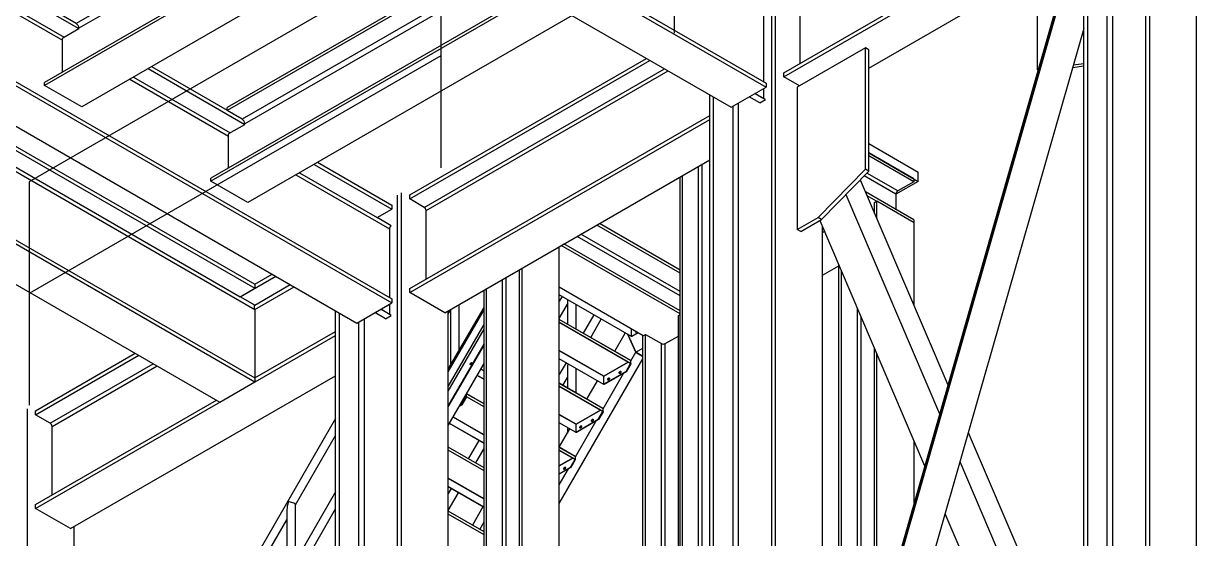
# Model space of a CAD drawing. Header units: inches. Extents: x -1490 to 2215, y -1057 to 1547.
# Drawn here: x -1166.5 to -986.6, y -788.3 to -709.3 of the extents above; entities that cross this region are included whole.
import ezdxf

# ---------------------------------------------------------------- set-up
doc = ezdxf.new("R2010")
doc.units = ezdxf.units.IN
doc.header["$MEASUREMENT"] = 0

msp = doc.modelspace()

# ---------------------------------------------------------------- linework, layer by layer
at = {"color": 7, "linetype": 'Continuous', "lineweight": 25}
for p, q in [((-994.39, -817.67), (-994.39, -545.59)), ((-993.78, -818.02), (-993.78, -545.24)), ((-986.62, -822.15), (-986.62, -549.37)), ((-1249.66, -604.67), (-1052.62, -718.42)), ((-1249.66, -605.28), (-1052.62, -719.03)), ((-1249.66, -611.48), (-1057.99, -722.13)), ((-1295.01, -675.78), (-1136.36, -767.37)), ((-1241.5, -676.23), (-1109.99, -752.15)), ((-1241.33, -675.71), (-1109.99, -751.53)), ((-1246.87, -679.32), (-1115.35, -755.24)), ((-1250.06, -681.17), (-1130.99, -749.9)), ((-1249.53, -680.86), (-1130.99, -749.29)), ((-1271.61, -683.1), (-1130.99, -764.27)), ((-1271.08, -682.79), (-1130.99, -763.66)), ((-1252.87, -682.79), (-1130.99, -753.14)), ((-1252.3, -682.46), (-1133.23, -751.2)), ((-1119.33, -686.72), (-1158.4, -709.27)), ((-1118.48, -687.21), (-1157.98, -710.01)), ((-1003.9, -822.15), (-1003.9, -687.12)), ((-1003.3, -821.8), (-1003.3, -687.47)), ((-1113.92, -689.84), (-1163.23, -718.31)), ((-1113.51, -690.08), (-1163.23, -718.78)), ((-1049.89, -716.84), (-1003.9, -690.29)), ((-1000.32, -820.08), (-1000.32, -689.01)), ((-999.47, -819.59), (-999.47, -689.01)), ((-1049.89, -717.46), (-1003.9, -690.9)), ((-1107.82, -693.36), (-1157.54, -722.06)), ((-1011.02, -716.38), (-1011.02, -697.8)), ((-1096.59, -699.85), (-1135.25, -722.17)), ((-1096.18, -700.08), (-1135.25, -722.64)), ((-1093.88, -701.41), (-1132.95, -723.97)), ((-1036.87, -716.13), (-1011.02, -701.21)), ((-1175.64, -703.12), (-1160.5, -711.85)), ((-1175.07, -702.79), (-1160.22, -711.36)), ((-1172.83, -701.5), (-1157.98, -710.07)), ((-1093.03, -701.9), (-1132.52, -724.7)), ((-1051.75, -850.78), (-1051.75, -702.51)), ((-1051.15, -851.13), (-1051.15, -702.16)), ((-1006.92, -702.37), (-1046.62, -841.21)), ((-1006.79, -702.3), (-1046.49, -841.15)), ((-1006.63, -702.28), (-1046.33, -841.13)), ((-1088.46, -704.54), (-1137.77, -733.01)), ((-1088.06, -704.77), (-1137.77, -733.47)), ((-1047.37, -715.39), (-1047.37, -704.87)), ((-1158.4, -709.27), (-1160.71, -707.94)), ((-1082.37, -708.06), (-1132.09, -736.76)), ((-1053, -707.68), (-1053, -718.2)), ((-1160.43, -711.48), (-1157.98, -710.07)), ((-1157.98, -710.07), (-1157.98, -710.01)), ((-1003.9, -710.04), (-1042.09, -843.58)), ((-1160.5, -711.61), (-1160.43, -711.48)), ((-1160.5, -716.74), (-1160.5, -711.61)), ((-1037.4, -713.03), (-1047.83, -719.06)), ((-1037.4, -731.61), (-1037.4, -713.03)), ((-1036.87, -713.34), (-1037.4, -713.03)), ((-1036.87, -731.92), (-1036.87, -713.34)), ((-1107.26, -735.59), (-1070.97, -714.64)), ((-1107.26, -736.2), (-1070.44, -714.94)), ((-1003.9, -715.48), (-1005.52, -715.68)), ((-1149.61, -717.49), (-1134.77, -726.06)), ((-1147.37, -716.19), (-1132.52, -724.76)), ((-1146.84, -715.89), (-1135.25, -722.58)), ((-1105.02, -737.49), (-1068.2, -716.24)), ((-1104.73, -737.98), (-1067.63, -716.56)), ((-1049.89, -717.46), (-1049.89, -716.84)), ((-1047.48, -718.85), (-1049.89, -717.46)), ((-1010.92, -716.37), (-1011.02, -716.38)), ((-1011.02, -716.38), (-1010.94, -716.42)), ((-1003.9, -715.85), (-1005.63, -716.07)), ((-1163.23, -718.78), (-1163.23, -718.31)), ((-1157.54, -722.06), (-1163.23, -718.78)), ((-1150.18, -717.81), (-1135.05, -726.55)), ((-1057.99, -722.13), (-1052.62, -719.03)), ((-1053, -719.25), (-1053, -720.79)), ((-1052.62, -718.42), (-1052.62, -719.03)), ((-1047.83, -719.06), (-1047.83, -740.9)), ((-1061.26, -855.27), (-1061.26, -720.24)), ((-1060.66, -854.92), (-1060.66, -720.59)), ((-1053.6, -721.46), (-1055.22, -720.53)), ((-1052.72, -720.95), (-1054.34, -720.02)), ((-1054.34, -720.02), (-1053, -720.79)), ((-1053.6, -721.46), (-1052.72, -720.95)), ((-1135.25, -722.64), (-1135.25, -722.17)), ((-1132.95, -723.97), (-1135.25, -722.64)), ((-1057.68, -853.2), (-1057.68, -721.95)), ((-1056.83, -852.71), (-1056.83, -721.46)), ((-1134.97, -726.18), (-1132.52, -724.76)), ((-1132.52, -724.76), (-1132.52, -724.7)), ((-1107.26, -749.96), (-1061.26, -723.41)), ((-1107.26, -750.57), (-1061.26, -724.02)), ((-1135.05, -726.31), (-1134.97, -726.18)), ((-1135.05, -731.43), (-1135.05, -726.31)), ((-1036.87, -727.69), (-1029.28, -732.08)), ((-1101.89, -753.67), (-1061.26, -730.22)), ((-1036.87, -729.12), (-1029.28, -733.5)), ((-1029.98, -733.1), (-1036.87, -729.12)), ((-1029.98, -733.55), (-1036.87, -729.58)), ((-1121.92, -730.89), (-1109.99, -737.77)), ((-1121.39, -730.58), (-1109.99, -737.16)), ((-1062.97, -856.25), (-1062.97, -731.2)), ((-1062.4, -855.92), (-1062.4, -730.87)), ((-1044.65, -739.06), (-1037.4, -731.61)), ((-1044.12, -739.37), (-1036.87, -731.92)), ((-1036.87, -731.92), (-1037.4, -731.61)), ((-1137.77, -733.47), (-1137.77, -733.01)), ((-1132.09, -736.76), (-1137.77, -733.47)), ((-1124.72, -732.51), (-1110.36, -740.8)), ((-1124.16, -732.18), (-1112.23, -739.07)), ((-1065.81, -857.89), (-1065.81, -732.84)), ((-1065.41, -857.66), (-1065.41, -732.61)), ((-1038.17, -733.26), (-1024.74, -764.71)), ((-1032.71, -735.45), (-1037.58, -732.64)), ((-1032.43, -734.96), (-1037.17, -732.23)), ((-1029.28, -733.5), (-1032.71, -735.49)), ((-1029.98, -733.55), (-1032.43, -734.96)), ((-1029.98, -733.1), (-1029.98, -733.55)), ((-1029.28, -733.5), (-1029.28, -732.08)), ((-1108.51, -884.25), (-1108.51, -735.27)), ((-1107.26, -736.2), (-1107.26, -735.59)), ((-1040.39, -735.54), (-1026.03, -769.19)), ((-1029.98, -739.38), (-1037.38, -735.1)), ((-1032.71, -735.45), (-1032.71, -737.8)), ((-1109.99, -737.16), (-1109.99, -737.77)), ((-1109.11, -883.9), (-1109.11, -735.62)), ((-1105.02, -737.49), (-1107.26, -736.2)), ((-1035.69, -736.54), (-1037.12, -735.71)), ((-1036.02, -736.73), (-1035.63, -736.5)), ((-1036.02, -738.29), (-1036.02, -736.73)), ((-1035.63, -739.22), (-1035.63, -736.5)), ((-1035.63, -736.5), (-1029.92, -739.8)), ((-1112.23, -739.07), (-1109.99, -737.77)), ((-1110.08, -740.31), (-1112.23, -739.07)), ((-1104.73, -748.5), (-1104.73, -737.98)), ((-1047.83, -740.9), (-1044.65, -739.06)), ((-1044.12, -739.37), (-1044.65, -739.06)), ((-1110.36, -740.8), (-1110.36, -751.32)), ((-1065.81, -747.57), (-1078.57, -740.2)), ((-1065.81, -747.11), (-1078.17, -739.98)), ((-1047.3, -741.2), (-1047.83, -740.9)), ((-1047.3, -741.2), (-1044.12, -739.37)), ((-1044.38, -739.52), (-1028.31, -777.17)), ((-1043.98, -831.99), (-1043.98, -740.45)), ((-1043.98, -740.87), (-1043.84, -740.79)), ((-1029.98, -739.38), (-1029.98, -739.76)), ((-1029.92, -752.58), (-1029.92, -739.8)), ((-1065.81, -751.04), (-1081.58, -741.94)), ((-1065.81, -750.39), (-1081.01, -741.61)), ((-1043.98, -741.33), (-1043.68, -741.15)), ((-1084.32, -888.45), (-1084.32, -743.52)), ((-1065.81, -753.85), (-1084.01, -743.34)), ((-1065.81, -753.39), (-1083.61, -743.11)), ((-1041.46, -823.17), (-1041.46, -746.36)), ((-1133.23, -751.2), (-1127.8, -748.06)), ((-1130.99, -749.29), (-1128.33, -747.75)), ((-1090.42, -885.31), (-1090.42, -747.05)), ((-1090.02, -885.15), (-1090.02, -746.82)), ((-1043.98, -747.91), (-1041.46, -746.46)), ((-1041.06, -821.78), (-1041.06, -747.29)), ((-1133.23, -751.2), (-1130.99, -749.9)), ((-1130.99, -749.29), (-1130.99, -749.9)), ((-1130.99, -752.49), (-1125.56, -749.35)), ((-1130.99, -753.14), (-1124.99, -749.68)), ((-1107.26, -750.57), (-1107.26, -749.96)), ((-1095.46, -888.22), (-1095.46, -749.96)), ((-1093.02, -886.81), (-1093.02, -748.55)), ((-1092.45, -886.48), (-1092.45, -748.22)), ((-1071.45, -757.18), (-1084.32, -749.75)), ((-1130.99, -752.49), (-1133.23, -751.2)), ((-1109.99, -751.53), (-1109.99, -752.15)), ((-1101.89, -753.67), (-1107.26, -750.57)), ((-1095.86, -888.45), (-1095.86, -750.19)), ((-1073.23, -757.31), (-1084.32, -750.91)), ((-1073.25, -757.32), (-1084.32, -750.93)), ((-1083.9, -751.17), (-1084.32, -751.89)), ((-1083.06, -751.65), (-1083.06, -755.39)), ((-1130.99, -753.14), (-1130.99, -763.66)), ((-1118.63, -888.38), (-1118.63, -753.35)), ((-1115.35, -755.24), (-1109.99, -752.15)), ((-1110.08, -754.07), (-1111.7, -753.13)), ((-1111.7, -753.13), (-1110.36, -753.9)), ((-1110.36, -752.36), (-1110.36, -753.9)), ((-1101.35, -762.34), (-1095.86, -752.83)), ((-1101.35, -762.45), (-1095.86, -752.95)), ((-1101.35, -762.73), (-1095.86, -753.22)), ((-1101.35, -753.83), (-1101.01, -753.24)), ((-1101.35, -888.38), (-1101.35, -753.35)), ((-1101.01, -753.16), (-1101.01, -761.75)), ((-1099.69, -759.47), (-1099.69, -752.4)), ((-1084.32, -754.52), (-1083.06, -752.35)), ((-1081.75, -756.15), (-1081.75, -752.41)), ((-1038.62, -813.24), (-1038.62, -753.01)), ((-1118.02, -888.03), (-1118.02, -753.7)), ((-1115.05, -886.31), (-1115.05, -755.07)), ((-1114.2, -885.82), (-1114.2, -754.58)), ((-1110.96, -754.58), (-1112.58, -753.64)), ((-1110.96, -754.58), (-1110.08, -754.07)), ((-1073.38, -760.98), (-1084.32, -754.67)), ((-1073.37, -761.01), (-1084.32, -754.69)), ((-1073.33, -761.47), (-1084.32, -755.12)), ((-1073.35, -761.48), (-1084.32, -755.14)), ((-1079.03, -753.98), (-1080.65, -756.78)), ((-1079.51, -757.44), (-1077.89, -754.64)), ((-1066.07, -754.08), (-1065.81, -753.92)), ((-1066.07, -858.04), (-1066.07, -754.08)), ((-1038.06, -811.26), (-1038.06, -754.34)), ((-1164.62, -783.68), (-1118.63, -757.13)), ((-1130.99, -763.66), (-1118.63, -756.52)), ((-1101.35, -764.96), (-1095.86, -755.46)), ((-1101.35, -765.69), (-1095.86, -756.18)), ((-1075.83, -759.57), (-1074.21, -756.77)), ((-1073.83, -756.99), (-1072.59, -759.73)), ((-1072.59, -759.73), (-1073.83, -756.99)), ((-1073.23, -757.28), (-1073.23, -756.15)), ((-1072.25, -756.72), (-1073.23, -757.28)), ((-1072.23, -756.73), (-1073.21, -757.3)), ((-1072.5, -756.6), (-1072.49, -756.58)), ((-1071.51, -757.22), (-1071.12, -756.99)), ((-1071.12, -902.27), (-1071.12, -756.99)), ((-1071.12, -756.99), (-1068.67, -758.4)), ((-1095.86, -758.46), (-1101.35, -767.96)), ((-1101.35, -768), (-1095.86, -758.5)), ((-1101.35, -768.11), (-1095.86, -758.61)), ((-1073.25, -757.32), (-1073.23, -757.31)), ((-1073.23, -757.28), (-1073.23, -757.31)), ((-1073.21, -757.3), (-1073.23, -757.28)), ((-1071.51, -902.5), (-1071.51, -757.22)), ((-1068.67, -859.54), (-1068.67, -758.4)), ((-1068.11, -758.4), (-1066.07, -757.23)), ((-1068.11, -859.22), (-1068.11, -758.4)), ((-1164.62, -768.7), (-1149.34, -759.88)), ((-1164.62, -769.31), (-1148.81, -760.19)), ((-1077.5, -763.37), (-1084.32, -759.44)), ((-1077.52, -763.41), (-1084.32, -759.48)), ((-1077.48, -764.67), (-1084.32, -760.72)), ((-1084.32, -782.91), (-1071.51, -760.73)), ((-1077.5, -764.68), (-1084.32, -760.75)), ((-1073.33, -761.03), (-1072.59, -759.73)), ((-1072.59, -759.73), (-1071.51, -759.11)), ((-1072.59, -759.73), (-1071.51, -760.35)), ((-1071.51, -760.35), (-1072.59, -759.73)), ((-1036.02, -804.15), (-1036.02, -759.1)), ((-1035.63, -802.77), (-1035.63, -760.03)), ((-1162.38, -770.61), (-1146.57, -761.48)), ((-1162.1, -771.1), (-1146, -761.81)), ((-1101.35, -770.97), (-1095.86, -761.46)), ((-1097.75, -761.54), (-1097.78, -761.52)), ((-1097.73, -761.51), (-1097.76, -761.49)), ((-1095.86, -762.64), (-1096.36, -762.34)), ((-1095.86, -762.59), (-1096.34, -762.31)), ((-1083.28, -761.34), (-1084.32, -763.14)), ((-1083.06, -762.06), (-1083.06, -765.2)), ((-1081.75, -765.96), (-1081.75, -762.23)), ((-1073.78, -761.22), (-1077.5, -763.37)), ((-1077.48, -763.41), (-1073.74, -761.25)), ((-1074.09, -762.69), (-1073.39, -761.46)), ((-1073.37, -761.48), (-1074.07, -762.7)), ((-1073.39, -761.45), (-1073.39, -761.46)), ((-1073.39, -761.46), (-1073.37, -761.48)), ((-1073.33, -761.03), (-1073.37, -761.01)), ((-1073.37, -761.47), (-1073.37, -761.48)), ((-1073.35, -761.48), (-1073.33, -761.47)), ((-1073.33, -761.47), (-1073.33, -761.03)), ((-1159.25, -786.78), (-1118.63, -763.33)), ((-1136.36, -767.37), (-1130.99, -764.27)), ((-1130.99, -763.66), (-1130.99, -764.27)), ((-1095.86, -763.9), (-1096.91, -763.29)), ((-1095.86, -763.87), (-1096.9, -763.27)), ((-1083.76, -764.8), (-1083.06, -763.6)), ((-1080.08, -766.93), (-1078.46, -764.13)), ((-1077.58, -768.39), (-1074.41, -762.9)), ((-1077.48, -763.43), (-1077.52, -763.41)), ((-1074.09, -762.69), (-1077.48, -764.64)), ((-1077.48, -764.64), (-1077.48, -763.41)), ((-1074.07, -762.7), (-1077.46, -764.66)), ((-1074.07, -762.7), (-1074.09, -762.69)), ((-1098.57, -766.56), (-1098.57, -766.16)), ((-1098.55, -766.15), (-1098.56, -766.14)), ((-1098.53, -766.11), (-1098.55, -766.12)), ((-1098.55, -766.56), (-1098.55, -766.13)), ((-1098.53, -766.55), (-1098.53, -766.11)), ((-1098.49, -766.13), (-1098.53, -766.11)), ((-1098.53, -766.11), (-1098.53, -766.11)), ((-1095.86, -767.63), (-1098.5, -766.11)), ((-1095.86, -767.65), (-1098.49, -766.13)), ((-1077.63, -768.34), (-1084.32, -764.48)), ((-1077.62, -768.37), (-1084.32, -764.5)), ((-1077.58, -768.83), (-1084.32, -764.93)), ((-1077.6, -768.84), (-1084.32, -764.96)), ((-1077.5, -764.68), (-1077.48, -764.67)), ((-1077.48, -764.64), (-1077.48, -764.67)), ((-1077.46, -764.66), (-1077.48, -764.64)), ((-1164.62, -783.07), (-1136.89, -767.06)), ((-1099.64, -768.01), (-1099.26, -767.79)), ((-1099.62, -767.98), (-1099.28, -767.78)), ((-1099.28, -767.78), (-1098.57, -766.56)), ((-1099.26, -767.79), (-1099.28, -767.78)), ((-1098.55, -766.57), (-1099.26, -767.79)), ((-1098.57, -766.56), (-1098.55, -766.57)), ((-1098.55, -766.56), (-1098.53, -766.55)), ((-1095.86, -768.11), (-1098.55, -766.56)), ((-1098.55, -766.57), (-1098.55, -766.56)), ((-1095.86, -768.09), (-1098.53, -766.55)), ((-1165.87, -917.36), (-1165.87, -768.39)), ((-1164.62, -769.31), (-1164.62, -768.7)), ((-1162.38, -770.61), (-1164.62, -769.31)), ((-1095.86, -772.45), (-1100.61, -769.7)), ((-1095.86, -772.4), (-1100.59, -769.67)), ((-1081.75, -770.73), (-1084.32, -769.25)), ((-1081.77, -770.77), (-1084.32, -769.3)), ((-1078.03, -768.59), (-1081.75, -770.73)), ((-1081.73, -770.77), (-1077.99, -768.61)), ((-1078.34, -770.05), (-1077.64, -768.83)), ((-1077.62, -768.84), (-1078.32, -770.06)), ((-1077.64, -768.82), (-1077.64, -768.83)), ((-1077.64, -768.83), (-1077.62, -768.84)), ((-1077.58, -768.39), (-1077.62, -768.37)), ((-1077.62, -768.83), (-1077.62, -768.84)), ((-1077.6, -768.84), (-1077.58, -768.83)), ((-1077.58, -768.83), (-1077.58, -768.39)), ((-1162.1, -781.62), (-1162.1, -771.1)), ((-1118.63, -769.88), (-1158.71, -839.31)), ((-1095.86, -773.71), (-1101.16, -770.65)), ((-1095.86, -773.69), (-1101.15, -770.63)), ((-1081.73, -772.03), (-1084.32, -770.54)), ((-1081.75, -772.04), (-1084.32, -770.56)), ((-1084.32, -774.28), (-1082.71, -771.49)), ((-1083.06, -771.28), (-1083.06, -772.11)), ((-1081.83, -775.75), (-1078.66, -770.26)), ((-1081.73, -770.79), (-1081.77, -770.77)), ((-1078.34, -770.05), (-1081.73, -772.01)), ((-1081.73, -772.01), (-1081.73, -770.77)), ((-1078.32, -770.06), (-1081.71, -772.02)), ((-1078.32, -770.06), (-1078.34, -770.05)), ((-1124.76, -783.14), (-1118.63, -772.51)), ((-1096.65, -773.25), (-1098.27, -776.05)), ((-1081.75, -772.04), (-1081.73, -772.03)), ((-1081.73, -772.01), (-1081.73, -772.03)), ((-1081.71, -772.02), (-1081.73, -772.01)), ((-1021.62, -772.02), (-1004.99, -810.98)), ((-1095.86, -777.45), (-1101.35, -774.28)), ((-1095.86, -777.47), (-1101.35, -774.3)), ((-1095.86, -777.9), (-1101.35, -774.73)), ((-1095.86, -777.93), (-1101.35, -774.76)), ((-1097.13, -776.71), (-1095.86, -774.51)), ((-1081.88, -775.7), (-1084.32, -774.3)), ((-1081.87, -775.73), (-1084.32, -774.31)), ((-1081.83, -776.19), (-1084.32, -774.75)), ((-1081.85, -776.2), (-1084.32, -774.77)), ((-1029.92, -782.81), (-1029.92, -773.4)), ((-1082.28, -775.95), (-1084.32, -777.12)), ((-1084.32, -777.17), (-1082.24, -775.97)), ((-1082.59, -777.41), (-1081.89, -776.19)), ((-1081.87, -776.2), (-1082.57, -777.42)), ((-1081.89, -776.18), (-1081.89, -776.19)), ((-1081.89, -776.19), (-1081.87, -776.2)), ((-1081.83, -775.75), (-1081.87, -775.73)), ((-1081.87, -776.19), (-1081.87, -776.2)), ((-1081.85, -776.2), (-1081.83, -776.19)), ((-1081.83, -776.19), (-1081.83, -775.75)), ((-1022.91, -776.5), (-1007.21, -813.27)), ((-1082.59, -777.41), (-1084.32, -778.41)), ((-1082.57, -777.42), (-1084.32, -778.43)), ((-1084.32, -780.05), (-1082.91, -777.62)), ((-1082.57, -777.42), (-1082.59, -777.41)), ((-1095.86, -782.22), (-1101.35, -779.05)), ((-1095.86, -782.27), (-1101.35, -779.1)), ((-1095.86, -783.5), (-1101.35, -780.34)), ((-1095.86, -783.53), (-1101.35, -780.36)), ((-1118.63, -781.13), (-1125.53, -793.09)), ((-1100.9, -780.61), (-1101.35, -781.38)), ((-1101.35, -784.01), (-1099.76, -781.27)), ((-1164.62, -783.68), (-1164.62, -783.07)), ((-1159.25, -786.78), (-1164.62, -783.68)), ((-1126.08, -783.88), (-1126.08, -794.04)), ((-1124.76, -791.76), (-1124.76, -783.12)), ((-1124.76, -794.39), (-1118.63, -783.76)), ((-1095.86, -787.26), (-1101.35, -784.09)), ((-1095.86, -787.28), (-1101.35, -784.11)), ((-1096.03, -783.43), (-1097.65, -786.23)), ((-1137.3, -804.85), (-1126.08, -785.41)), ((-1095.86, -787.72), (-1101.35, -784.55)), ((-1095.86, -787.74), (-1101.35, -784.57)), ((-1096.51, -786.89), (-1095.86, -785.76)), ((-1025.19, -784.48), (-1011.02, -817.68)), ((-1158.71, -921.5), (-1158.71, -786.47))]:
    msp.add_line(p, q, dxfattribs=at)
at = {"color": 7, "linetype": 'Continuous'}
for p, q in [((-1066.72, -676.49), (-1066.72, -710.78)), ((-1102.46, -697.11), (-1165.59, -733.56)), ((-1102.46, -697.11), (-1102.46, -731.41)), ((-1102.46, -714.26), (-1165.59, -750.71)), ((-1165.59, -733.56), (-1165.59, -767.85))]:
    msp.add_line(p, q, dxfattribs=at)
at = {"color": 7, "linetype": 'Continuous', "lineweight": 25, "flags": 128}
for points in [[(-1072.66, -756.54), (-1072.65, -756.5), (-1072.65, -756.49)], [(-1097.84, -761.63), (-1097.88, -761.65), (-1097.91, -761.65), (-1097.94, -761.64), (-1097.96, -761.62), (-1097.97, -761.59), (-1097.97, -761.55), (-1097.97, -761.5), (-1097.95, -761.46), (-1097.93, -761.41), (-1097.89, -761.37), (-1097.86, -761.34), (-1097.82, -761.32), (-1097.79, -761.31), (-1097.76, -761.31), (-1097.73, -761.33), (-1097.72, -761.36), (-1097.71, -761.39), (-1097.71, -761.44), (-1097.72, -761.48), (-1097.74, -761.53), (-1097.77, -761.57), (-1097.81, -761.61), (-1097.84, -761.63)], [(-1076.91, -763.9), (-1076.9, -763.86), (-1076.89, -763.81), (-1076.86, -763.77), (-1076.84, -763.73), (-1076.8, -763.69), (-1076.77, -763.67), (-1076.73, -763.66), (-1076.7, -763.66), (-1076.67, -763.67), (-1076.65, -763.7), (-1076.64, -763.73), (-1076.64, -763.77), (-1076.65, -763.82), (-1076.67, -763.87), (-1076.7, -763.91), (-1076.73, -763.95), (-1076.77, -763.98), (-1076.8, -763.99), (-1076.84, -764), (-1076.86, -763.99), (-1076.89, -763.97), (-1076.9, -763.94), (-1076.91, -763.9)], [(-1075.14, -762.88), (-1075.13, -762.84), (-1075.12, -762.79), (-1075.1, -762.75), (-1075.07, -762.71), (-1075.03, -762.67), (-1075, -762.65), (-1074.96, -762.64), (-1074.93, -762.64), (-1074.9, -762.65), (-1074.88, -762.68), (-1074.88, -762.71), (-1074.88, -762.75), (-1074.88, -762.8), (-1074.9, -762.84), (-1074.93, -762.89), (-1074.96, -762.93), (-1075, -762.96), (-1075.03, -762.97), (-1075.07, -762.98), (-1075.1, -762.97), (-1075.12, -762.95), (-1075.13, -762.92), (-1075.14, -762.88)], [(-1098.53, -766.11), (-1098.54, -766.11), (-1098.54, -766.11)], [(-1081.16, -771.27), (-1081.15, -771.22), (-1081.14, -771.18), (-1081.11, -771.13), (-1081.09, -771.09), (-1081.05, -771.05), (-1081.02, -771.03), (-1080.98, -771.02), (-1080.95, -771.02), (-1080.92, -771.03), (-1080.9, -771.06), (-1080.89, -771.09), (-1080.89, -771.13), (-1080.9, -771.18), (-1080.92, -771.23), (-1080.95, -771.27), (-1080.98, -771.31), (-1081.02, -771.34), (-1081.05, -771.35), (-1081.09, -771.36), (-1081.11, -771.35), (-1081.14, -771.33), (-1081.15, -771.3), (-1081.16, -771.27)], [(-1079.39, -770.25), (-1079.38, -770.2), (-1079.37, -770.15), (-1079.35, -770.11), (-1079.32, -770.07), (-1079.28, -770.03), (-1079.25, -770.01), (-1079.21, -770), (-1079.18, -770), (-1079.15, -770.01), (-1079.13, -770.04), (-1079.13, -770.07), (-1079.13, -770.11), (-1079.13, -770.16), (-1079.15, -770.21), (-1079.18, -770.25), (-1079.21, -770.29), (-1079.25, -770.32), (-1079.28, -770.33), (-1079.32, -770.34), (-1079.35, -770.33), (-1079.37, -770.31), (-1079.38, -770.28), (-1079.39, -770.25)], [(-1083.64, -777.61), (-1083.63, -777.56), (-1083.62, -777.52), (-1083.6, -777.47), (-1083.57, -777.43), (-1083.53, -777.4), (-1083.5, -777.37), (-1083.46, -777.36), (-1083.43, -777.36), (-1083.4, -777.37), (-1083.38, -777.4), (-1083.38, -777.43), (-1083.38, -777.47), (-1083.38, -777.52), (-1083.4, -777.57), (-1083.43, -777.61), (-1083.46, -777.65), (-1083.5, -777.68), (-1083.53, -777.7), (-1083.57, -777.7), (-1083.6, -777.69), (-1083.62, -777.67), (-1083.63, -777.64), (-1083.64, -777.61)]]:
    msp.add_lwpolyline(points, dxfattribs=at)
at = {"color": 7, "linetype": 'Continuous', "lineweight": 25}
for centre, radius, start, end in [((-1158.89, -710.05), 0.915, 2.3869, 57.6131), ((-1133.44, -724.74), 0.915, 2.3869, 57.6131), ((-1032.1, -735.48), 0.615, 122.6055, 177.3945), ((-1105.35, -738.01), 0.615, 2.6055, 57.3945), ((-1109.75, -740.83), 0.615, 122.6055, 177.3945), ((-1072.56, -756.55), 0.0926, 177.3845, 335.7715), ((-1072.51, -756.55), 0.129, 157.361, 220.8441), ((-1072.51, -756.55), 0.131, 157.9176, 220.2874), ((-1068.39, -757.85), 0.615, 242.6097, 297.3903), ((-1097.56, -761.65), 0.284, 122.1695, 177.3919), ((-1097.56, -761.65), 0.284, 122.6025, 177.4029), ((-1097.52, -761.66), 0.296, 129.0739, 170.9315), ((-1073.39, -761), 0.0278, 352.7442, 55.9436), ((-1077.48, -763.41), 0.0446, 122.6055, 177.3945), ((-1077.53, -763.41), 0.0446, 2.6055, 57.3945), ((-1076.67, -763.89), 0.216, 90.2231, 209.7823), ((-1076.66, -763.89), 0.221, 114.0451, 208.895), ((-1076.7, -763.77), 0.0984, 74.4108, 125.0601), ((-1076.45, -764.01), 0.3, 129.3713, 170.6341), ((-1074.9, -762.87), 0.216, 90.2231, 209.7823), ((-1074.9, -762.87), 0.221, 114.0451, 208.895), ((-1074.93, -762.75), 0.0984, 74.4109, 125.0601), ((-1074.69, -762.99), 0.3, 129.3713, 170.6341), ((-1098.51, -766.13), 0.0253, 350.786, 129.2033), ((-1077.64, -768.36), 0.0278, 352.7442, 55.9436), ((-1162.71, -771.13), 0.615, 2.6055, 57.3945), ((-1081.73, -770.77), 0.0446, 122.6055, 177.3945), ((-1081.78, -770.77), 0.0446, 2.6055, 57.3945), ((-1080.92, -771.25), 0.216, 90.2231, 209.7823), ((-1080.91, -771.25), 0.221, 114.0451, 208.8949), ((-1080.95, -771.13), 0.0984, 74.4109, 125.0601), ((-1080.7, -771.37), 0.3, 129.3713, 170.6341), ((-1079.15, -770.23), 0.216, 90.2231, 209.7823), ((-1079.15, -770.23), 0.221, 114.0451, 208.895), ((-1079.18, -770.11), 0.0984, 74.4109, 125.0601), ((-1078.94, -770.35), 0.3, 129.3713, 170.6341), ((-1081.89, -775.73), 0.0278, 352.7442, 55.9436), ((-1083.4, -777.59), 0.216, 90.2228, 209.7826), ((-1083.4, -777.59), 0.221, 114.0451, 208.895), ((-1083.43, -777.47), 0.0984, 74.4109, 125.0601), ((-1083.19, -777.72), 0.3, 129.3713, 170.6341)]:
    msp.add_arc(centre, radius, start, end, dxfattribs=at)
for centre, major_axis, ratio, start_param, end_param in [((-1130.71, -752.98), (-0.283, 0.49), 0.577335, 6.283145, 7.853941), ((-1082.41, -761.14), (0.42, 1.58), 0.317825, 1.879731, 2.271254), ((-1125.42, -782.96), (0.42, 1.58), 0.317825, 1.485856, 2.271254), ((-1125.42, -782.96), (0.655, -0.176), 0.317765, 0.08494, 2.441135)]:
    msp.add_ellipse(centre, major_axis=major_axis, ratio=ratio, start_param=start_param, end_param=end_param, dxfattribs=at)

doc.saveas('drawing.dxf')
